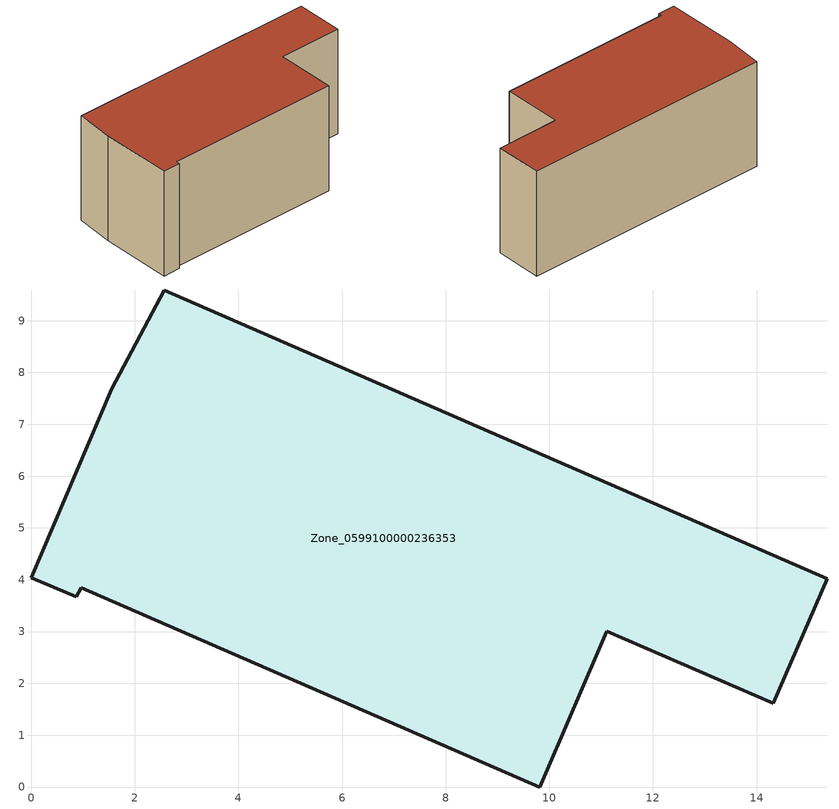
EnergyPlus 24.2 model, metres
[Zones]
Zone_0599100000236353
 floor ground (C_G): 0.97,3.85 0.87,3.67 0,4.04 1.56,7.69 2.57,9.59 15.37,4.02 14.32,1.61 11.11,3.01 9.82,0 z0
 wall outside (C_F): 0.87,3.67 0.97,3.85 9.82,0 11.11,3.01 14.32,1.61 15.37,4.02 2.57,9.59 1.56,7.69 0,4.04 0.87,3.67 z0:6.02
 roof outside (C_R): 15.37,4.02 2.57,9.59 1.56,7.69 0,4.04 0.87,3.67 0.97,3.85 9.82,0 11.11,3.01 14.32,1.61 z6.02
[BUILDING]
Pand.0599100000236353: North Axis=0; Terrain=City; Loads Convergence Tolerance Value=0.04; Temperature Convergence Tolerance Value=0.4; Solar Distribution=FullExterior; Maximum Number of Warmup Days=25; Minimum Number of Warmup Days=1
[Site:Location]
Rotterdam.The.Hague.AP_ZH_NLD Design_Conditions: Latitude=51.96; Longitude=4.45; Time Zone=1; Elevation=-4.5
[SITE:GROUNDTEMPERATURE:BUILDINGSURFACE]
18, 18, 18, 18, 18, 18, 18, 18, 18, 18, 18, 18
[MATERIAL] Thermal Absorptance=0.9; Solar Absorptance=0.7; Visible Absorptance=0.7
Name | Roughness | Thickness | Conductivity | Density | Specific Heat
G.TI.1946 | MediumSmooth | 0.15 | 1 | 540 | 1210
F.TI.1946 | Rough | 0.3 | 0.857143 | 1920 | 840
R.TI.1946 | MediumRough | 0.2 | 0.1 | 1500 | 1000
[CONSTRUCTION]
C_G: G.TI.1946
C_F: F.TI.1946
C_R: R.TI.1946
[ZONE]
Zone_0599100000236353: Type=1; Multiplier=1; Ceiling Height=Autocalculate; Volume=Autocalculate; Floor Area=autocalculate; Part of Total Floor Area=Yes
[ZONEINFILTRATION:DESIGNFLOWRATE]
Infil_Zone_0599100000236353: Zone or ZoneList or Space or SpaceList=Zone_0599100000236353; Schedule=AlwaysOn; Design Flow Rate Calculation Method=Flow/Area; Flow Rate per Floor Area=0.003; Constant Term Coefficient=1; Temperature Term Coefficient=0; Velocity Term Coefficient=0; Velocity Squared Term Coefficient=0
[HVACTEMPLATE:ZONE:IDEALLOADSAIRSYSTEM]
Zone_0599100000236353: Maximum Heating Supply Air Temperature=50; Minimum Cooling Supply Air Temperature=13; Maximum Heating Supply Air Humidity Ratio=0.0156; Minimum Cooling Supply Air Humidity Ratio=0.0077; Heating Limit=NoLimit; Cooling Limit=NoLimit; Dehumidification Control Type=ConstantSensibleHeatRatio; Cooling Sensible Heat Ratio=0.7; Dehumidification Setpoint=60; Humidification Control Type=None; Humidification Setpoint=30; Outdoor Air Method=None; Outdoor Air Flow Rate per Person=0.00944; Outdoor Air Flow Rate per Zone Floor Area=0; Outdoor Air Flow Rate per Zone=0; Demand Controlled Ventilation Type=None; Outdoor Air Economizer Type=NoEconomizer; Heat Recovery Type=None; Sensible Heat Recovery Effectiveness=0.7; Latent Heat Recovery Effectiveness=0.65
[ZONECONTROL:THERMOSTAT]
ThermostatControl_Zone_0599100000236353: Zone or ZoneList=Zone_0599100000236353; Control Type Schedule=DualSetpointControlType; Control 1=Thermostat_Zone_0599100000236353; Temperature Difference Between Cutout And Setpoint=0
[THERMOSTATSETPOINT:DUALSETPOINT]
Thermostat_Zone_0599100000236353: Heating Setpoint Temperature Schedule=HeatingSetpoint_Zone_0599100000236353; Cooling Setpoint Temperature Schedule=CoolingSetpoint_Zone_0599100000236353
[SCHEDULE:COMPACT]
HeatingSetpoint_Zone_0599100000236353: Through: 12/31, For: AllDays, Until: 24:00, 21
CoolingSetpoint_Zone_0599100000236353: Through: 12/31, For: AllDays, Until: 24:00, 24
DualSetpointControlType: Through: 12/31, For: AllDays, Until: 24:00, 4
AlwaysOn: Through: 12/31, For: AllDays, Until: 24:00, 1
